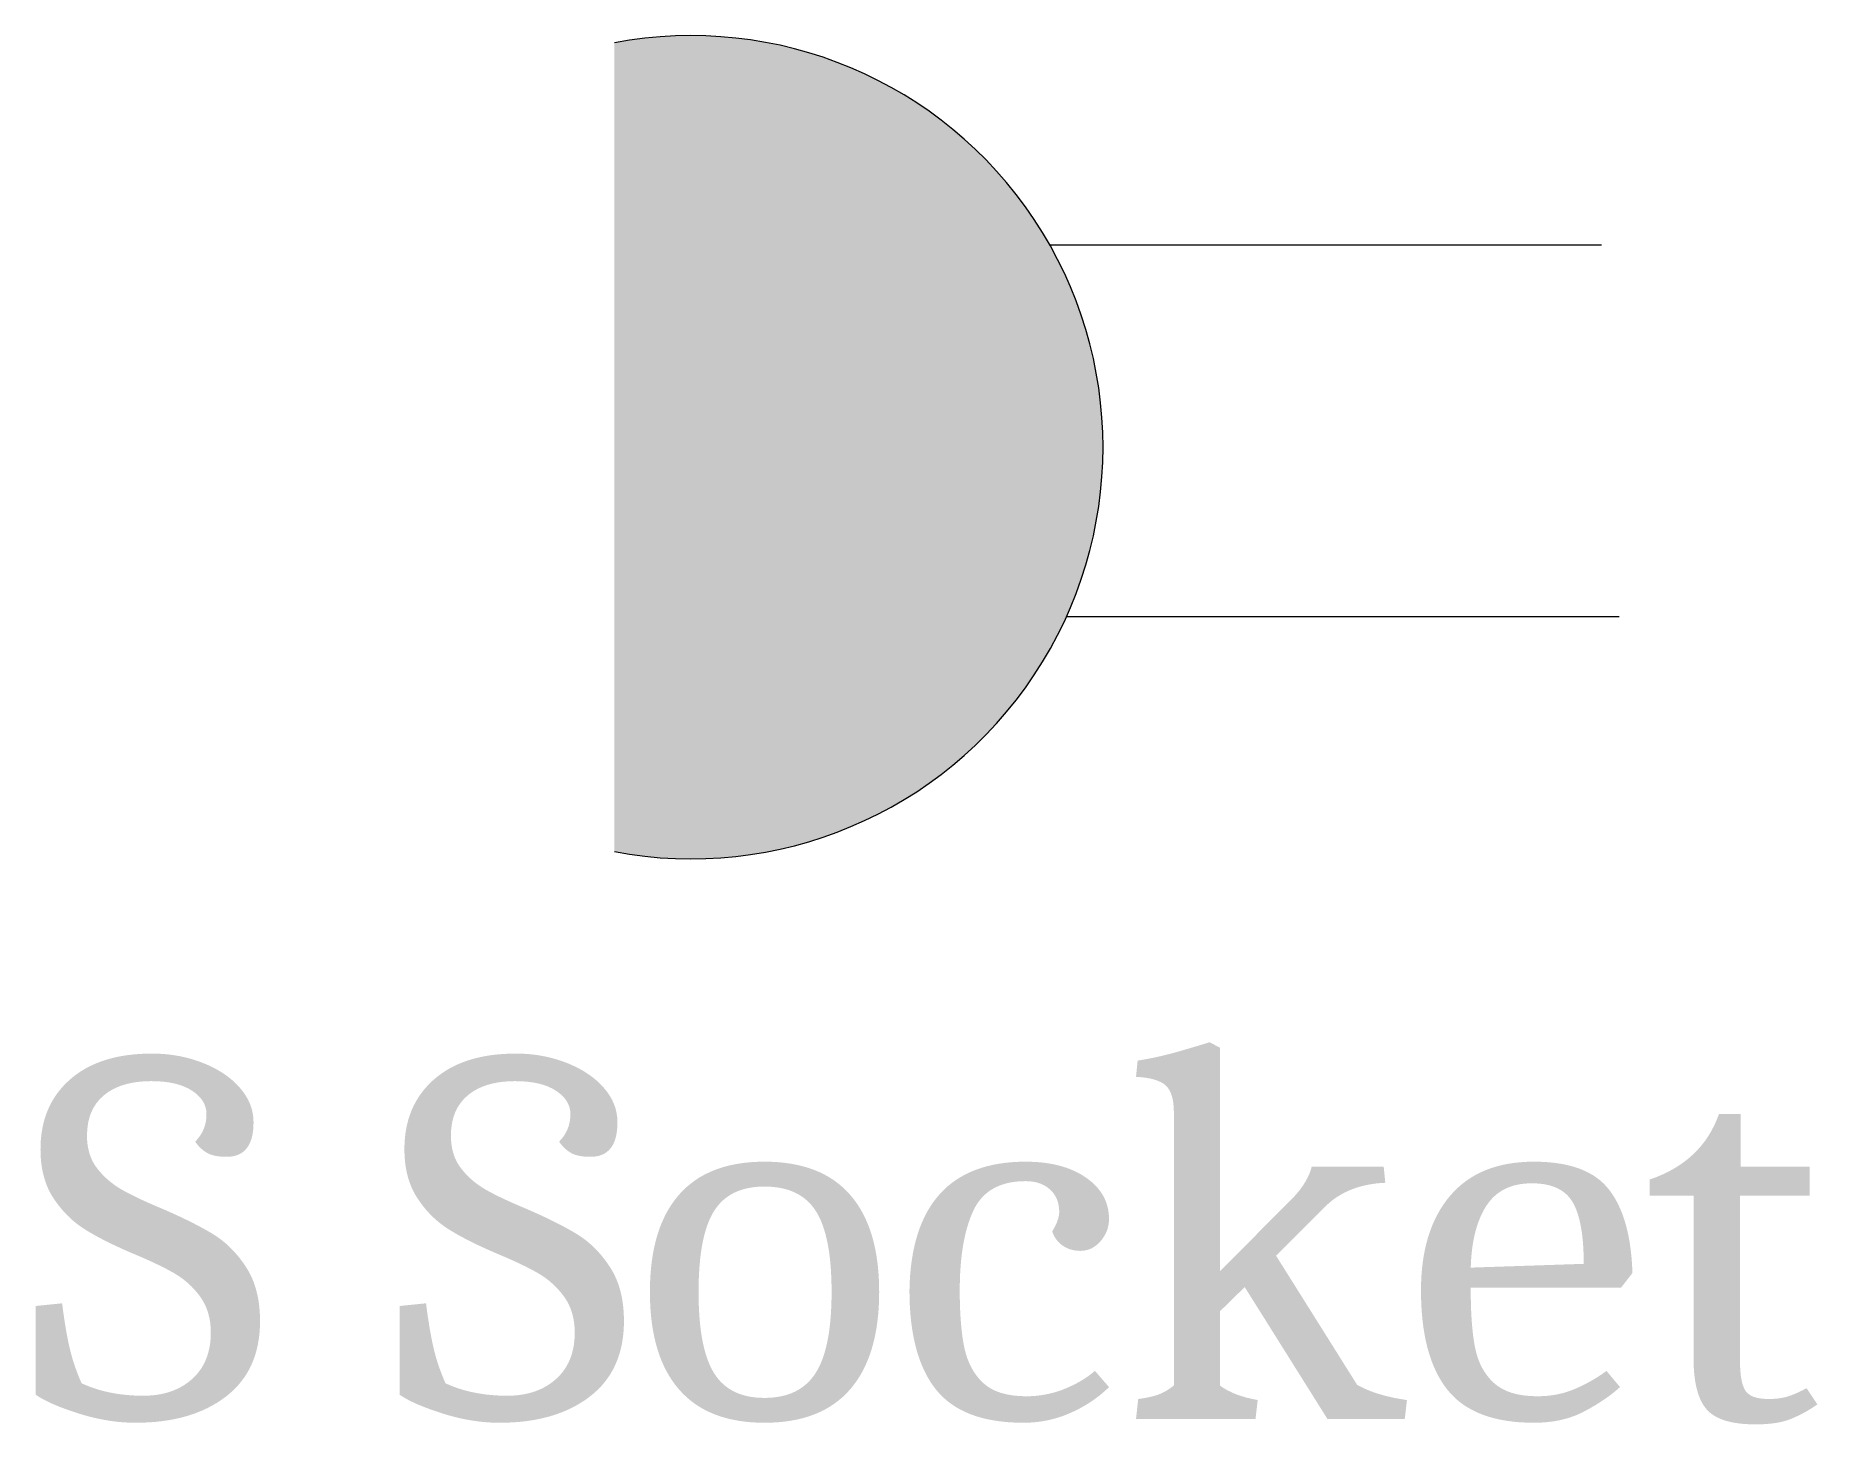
# Model space of a CAD drawing. Header units: inches. Extents: x 87.6 to 155.8, y 52.2 to 105.4.
import ezdxf

# ---------------------------------------------------------------- set-up
doc = ezdxf.new("R2010")
doc.units = ezdxf.units.IN
doc.header["$MEASUREMENT"] = 0
doc.layers.add('Electrical Loads and  Legend Sheet', color=6, linetype='Continuous', lineweight=25)
doc.styles.get("Standard").update_dxf_attribs({"font": 'Cambria.ttf'})

msp = doc.modelspace()

# ---------------------------------------------------------------- hatches: boundary and pattern name
at = {"layer": 'Electrical Loads and  Legend Sheet', "linetype": 'Continuous', "lineweight": 15}
h = msp.add_hatch(color=6, dxfattribs=at)
h.dxf.hatch_style = 1
h.paths.add_polyline_path([(109.746, 74.111, 1.207935), (109.746, 105.083)])

# ---------------------------------------------------------------- linework, layer by layer
at = {"layer": 'Electrical Loads and  Legend Sheet', "color": 6, "linetype": 'Continuous', "lineweight": 15}
for p, q in [((147.528, 97.335), (126.422, 97.335)), ((148.206, 83.097), (127.049, 83.097))]:
    msp.add_line(p, q, dxfattribs=at)
msp.add_arc((112.689, 89.597), 15.763, 259.23995, 100.76005, dxfattribs=at)

# ---------------------------------------------------------------- texts
at = {"color": 6}
msp.add_text('S Socket', height=13.8067, dxfattribs=at).set_placement((87.219, 52.384))

doc.saveas('drawing.dxf')
